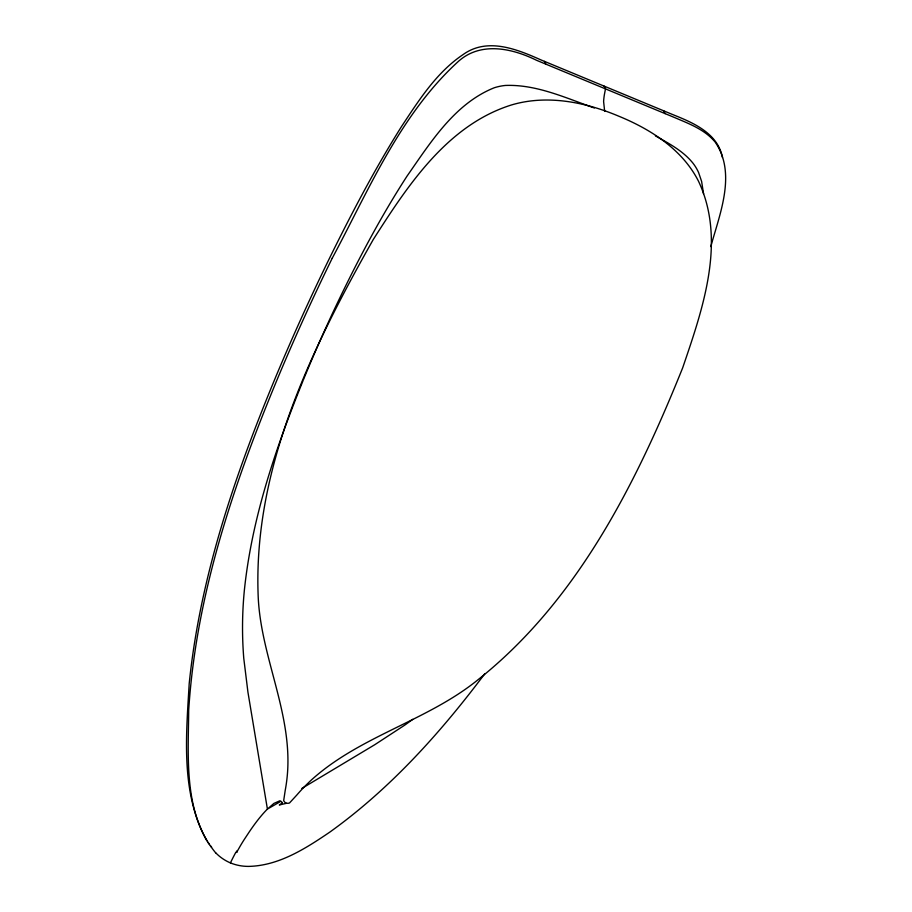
<?xml version="1.0" encoding="UTF-8"?>
<svg xmlns="http://www.w3.org/2000/svg" width="912" height="912" viewBox="0 0 912 912"><rect width="100%" height="100%" fill="white"/><g stroke="black" fill="none" stroke-linecap="round" stroke-linejoin="round"><path stroke-width="1.37" d="M236.447 852.469L236.892 850.919M710.79 246.582C719.728 213.91 736.748 173.394 715.156 142.067C704.771 129.527 688.993 123.713 674.447 117.488L536.53 60.283C511.871 48.108 479.917 41.143 457.482 62.221C399.764 115.3 368.653 190.22 332.242 258.187M303.046 380.692C275.8 448.054 251.883 517.663 244.359 590.315A415.017 391.214 -26 0 0 243.778 658.43L247.939 692.197L267.41 809.081A120.475 30.894 -67.5 0 0 260.319 816.947L259.327 818.155A124.078 31.817 -67.5 0 0 249.284 831.869L244.04 839.815A76.882 19.722 -67.5 0 0 240.346 845.857L237.371 851.067A9.986 2.565 -67.5 0 1 236.926 851.854L236.858 851.956M282.378 803.027L280.201 804.35A15.926 4.081 -67.5 0 1 279.311 804.977L286.858 803.21A4.731 4.457 -26 0 0 289.514 802.97L296.731 795.127A172.642 162.735 -26 0 1 311.722 779.68C360.536 735.699 427.682 720.754 478.435 679.394C577.581 600.495 636.28 483.109 682.655 367.889C702.582 309.35 726.716 241.133 698.546 181.317C682.552 149.557 650.758 129.299 618.815 116.212C585.401 102.076 547.063 94.392 511.507 104.948C447.233 125.081 407.653 185.638 373.247 239.548C312.007 347.734 253.468 467.206 258.119 594.715C260.057 654.371 290.882 709.627 287.713 769.717A172.642 162.735 -26 0 1 285.228 790.351L283.689 800.554A4.731 4.457 -26 0 0 285.251 802.549L286.026 802.959M484.682 673.888C440.291 733.031 390.085 788.948 329.699 832.189C305.429 848.65 278.627 865.887 248.338 866.4A48.017 45.258 -26 0 1 230.405 862.9A48.017 45.258 -26 0 1 215.699 852.788M236.504 852.446L236.584 852.355A2.234 0.57 -67.5 0 0 236.778 852.082M301.849 788.435L374.684 744.762L404.689 725.165A415.017 391.214 -26 0 0 412.76 719.34M280.087 801.785L267.41 809.081L273.885 803.426L279.767 800.827A26.733 6.851 -67.5 0 1 280.406 800.964L281.17 801.454A91.109 23.37 -67.5 0 1 282.047 802.309L282.355 802.697M594.373 107.992C565.691 97.972 536.37 84.2 505.305 85.454A51.197 48.256 -26 0 0 494.236 87.769C454.552 103.683 430.555 142.5 407.071 176.062C379.449 218.743 355.862 263.899 334.145 309.818A1528.022 1440.379 -26 0 0 303.514 379.54M655.409 135.865C668.929 143.469 683.259 150.97 693.097 163.339A51.197 48.256 -26 0 1 698.592 172.528L701.613 181.431L703.562 193.857M215.654 852.845C183.323 813.686 188.339 757.792 188.693 710.3C196.012 594.487 233.939 483.2 278.297 376.816A2250.428 2121.346 -26 0 1 332.242 258.187M210.353 845.652L211.618 847.168M207.993 842.494L209.144 844.09M206.876 840.864C180.485 793.372 186.196 735.756 189.194 683.647C200.161 576.27 235.535 473.146 276.94 374.045A2250.428 2121.346 -26 0 1 330.885 255.417C352.602 211.413 375.47 167.888 401.633 126.346C418.927 100.195 436.483 72.481 462.977 54.652C487.168 37.13 516.739 49.088 540.77 59.839L673.102 114.73C693.473 122.846 717.881 133.346 722.452 157.514M663.776 110.865L665.133 113.635M604.143 86.127L605.488 88.886L604.36 94.768A50.354 12.916 -67.5 0 0 603.607 101.528L604.679 111.424M544.498 61.389L545.843 64.159M230.428 862.855A76.619 19.654 -67.5 0 1 235.9 852.161"/></g></svg>
